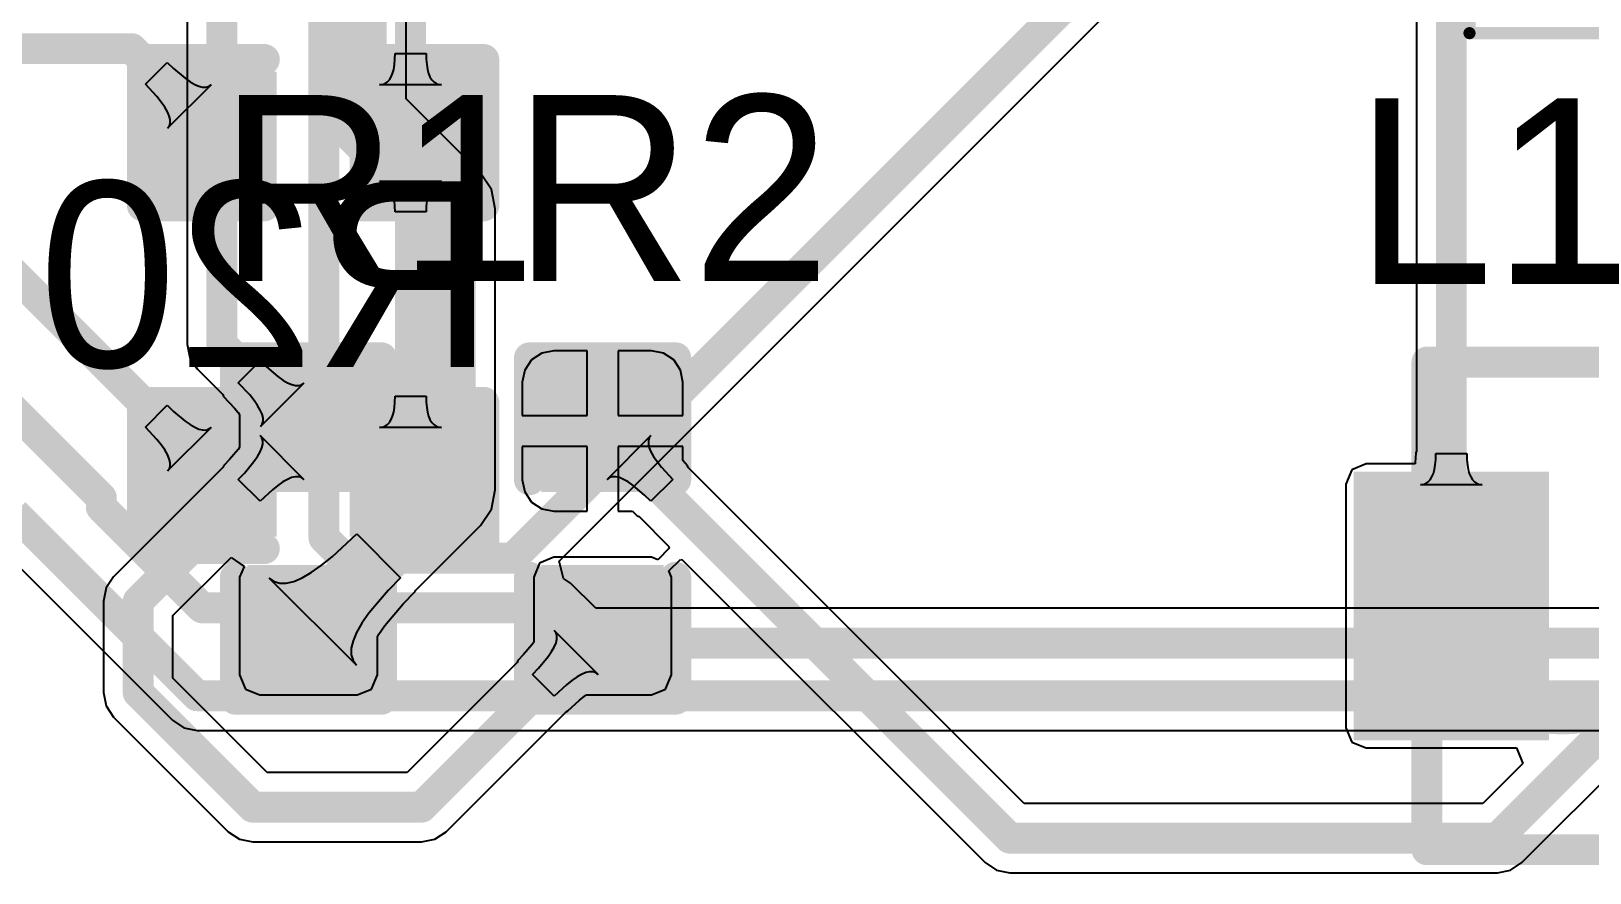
# Model space of a CAD drawing. Header units: millimetres. Extents: x 6.5 to 10.45, y 0.98 to 5.86.
# Drawn here: x 8.085 to 8.589, y 2.119 to 2.391 of the extents above; entities that cross this region are included whole.
import ezdxf

# ---------------------------------------------------------------- set-up
doc = ezdxf.new("R2010")
doc.units = ezdxf.units.MM
doc.header["$MEASUREMENT"] = 0
for name, color, linetype in [('BottomLayer', 5, 'Continuous'), ('BottomOverlay', 54, 'Continuous'), ('BottomPaste', 16, 'Continuous'), ('BottomSolder', 6, 'Continuous'), ('Mechanical13', 56, 'Continuous'), ('Mechanical15', 56, 'Continuous'), ('MultiLayer', 9, 'Continuous'), ('PadHoleLayer', 156, 'Continuous'), ('TopLayer', 1, 'Continuous'), ('TopOverlay', 2, 'Continuous'), ('TopPaste', 8, 'Continuous'), ('TopSolder', 216, 'Continuous')]:
    doc.layers.add(name, color=color, linetype=linetype)

# ---------------------------------------------------------------- blocks, each defined once
blk = doc.blocks.new('______0420_38')
at = {"layer": 'TopLayer'}
for points in [[(0.03937, 0.09843), (-0.03937, 0.09843), (0.03937, 0.04331), (-0.03937, 0.04331)], [(0.03937, -0.04331), (-0.03937, -0.04331), (0.03937, -0.09842), (-0.03937, -0.09842)]]:
    blk.add_solid(points, dxfattribs=at)
at = {"layer": 'TopOverlay', "const_width": 0.01}
for points in [[(-0.07874, 0.07874), (0.07874, 0.07874)], [(-0.07874, 0.07874), (-0.07874, -0.07874)], [(0.07874, 0.07874), (0.07874, -0.07874)], [(-0.07874, -0.07874), (0.07874, -0.07874)]]:
    blk.add_lwpolyline(points, dxfattribs=at)
at = {"layer": 'TopOverlay', "const_width": 0.005}
for points in [[(-0.08124, 0.07874, 1), (-0.07624, 0.07874, 1)], [(-0.08124, 0.07874, 1), (-0.07624, 0.07874, 1)], [(0.07624, 0.07874, 1), (0.08124, 0.07874, 1)], [(0.07624, 0.07874, 1), (0.08124, 0.07874, 1)], [(-0.0036, 0.07039, 1), (0.0014, 0.07039, 1)], [(-0.0036, -0.00047, 1), (0.0014, -0.00047, 1)], [(-0.00357, -0.00047, 1), (0.00143, -0.00047, 1)], [(-0.00364, -0.07134, 1), (0.00136, -0.07134, 1)], [(-0.08124, -0.07874, 1), (-0.07624, -0.07874, 1)], [(-0.08124, -0.07874, 1), (-0.07624, -0.07874, 1)], [(0.07624, -0.07874, 1), (0.08124, -0.07874, 1)], [(0.07624, -0.07874, 1), (0.08124, -0.07874, 1)]]:
    blk.add_lwpolyline(points, format="xyb", close=True, dxfattribs=at)
at = {"layer": 'TopOverlay', "const_width": 0.01}
for points in [[(-0.0011, -0.00047, -1), (-0.0011, 0.07039)], [(-0.00114, -0.07134, -1.006127), (-0.00107, -0.00047)]]:
    blk.add_lwpolyline(points, format="xyb", dxfattribs=at)
at = {"layer": 'TopPaste'}
for points in [[(0.03937, 0.09843), (-0.03937, 0.09843), (0.03937, 0.04331), (-0.03937, 0.04331)], [(0.03937, -0.04331), (-0.03937, -0.04331), (0.03937, -0.09842), (-0.03937, -0.09842)]]:
    blk.add_solid(points, dxfattribs=at)
at = {"layer": 'TopSolder'}
for points in [[(0.04337, 0.10243), (-0.04337, 0.10243), (0.04337, 0.03931), (-0.04337, 0.03931)], [(0.04337, -0.03931), (-0.04337, -0.03931), (0.04337, -0.10242), (-0.04337, -0.10242)]]:
    blk.add_solid(points, dxfattribs=at)
blk = doc.blocks.new('___R0603_44')
at = {"layer": 'TopLayer'}
for points in [[(-0.04724, -0.01575), (-0.01575, -0.01575), (-0.04724, 0.01575), (-0.01575, 0.01575)], [(0.01575, -0.01575), (0.04724, -0.01575), (0.01575, 0.01575), (0.04724, 0.01575)]]:
    blk.add_solid(points, dxfattribs=at)
at = {"layer": 'TopOverlay', "const_width": 0.01}
for points in [[(-0.05512, 0.02362), (-0.01575, 0.02362)], [(-0.05512, 0.02362), (-0.05512, -0.02362)], [(0.01575, 0.02362), (0.05512, 0.02362)], [(0.05512, 0.02362), (0.05512, -0.02362)], [(-0.05512, -0.02362), (-0.01575, -0.02362)], [(0.01575, -0.02362), (0.05512, -0.02362)]]:
    blk.add_lwpolyline(points, dxfattribs=at)
at = {"layer": 'TopOverlay', "const_width": 0.005}
for points in [[(-0.05762, 0.02362, 1), (-0.05262, 0.02362, 1)], [(-0.05762, 0.02362, 1), (-0.05262, 0.02362, 1)], [(-0.01825, 0.02362, 1), (-0.01325, 0.02362, 1)], [(0.01325, 0.02362, 1), (0.01825, 0.02362, 1)], [(0.05262, 0.02362, 1), (0.05762, 0.02362, 1)], [(0.05262, 0.02362, 1), (0.05762, 0.02362, 1)], [(-0.05762, -0.02362, 1), (-0.05262, -0.02362, 1)], [(-0.05762, -0.02362, 1), (-0.05262, -0.02362, 1)], [(-0.01825, -0.02362, 1), (-0.01325, -0.02362, 1)], [(0.01325, -0.02362, 1), (0.01825, -0.02362, 1)], [(0.05262, -0.02362, 1), (0.05762, -0.02362, 1)], [(0.05262, -0.02362, 1), (0.05762, -0.02362, 1)]]:
    blk.add_lwpolyline(points, format="xyb", close=True, dxfattribs=at)
at = {"layer": 'TopPaste'}
for points in [[(-0.04724, -0.01575), (-0.01575, -0.01575), (-0.04724, 0.01575), (-0.01575, 0.01575)], [(0.01575, -0.01575), (0.04724, -0.01575), (0.01575, 0.01575), (0.04724, 0.01575)]]:
    blk.add_solid(points, dxfattribs=at)
at = {"layer": 'TopSolder'}
for points in [[(-0.05124, -0.01975), (-0.01175, -0.01975), (-0.05124, 0.01975), (-0.01175, 0.01975)], [(0.01175, -0.01975), (0.05124, -0.01975), (0.01175, 0.01975), (0.05124, 0.01975)]]:
    blk.add_solid(points, dxfattribs=at)
blk = doc.blocks.new('___R0603_45')
at = {"layer": 'TopLayer'}
for points in [[(-0.04724, -0.01575), (-0.01575, -0.01575), (-0.04724, 0.01575), (-0.01575, 0.01575)], [(0.01575, -0.01575), (0.04724, -0.01575), (0.01575, 0.01575), (0.04724, 0.01575)]]:
    blk.add_solid(points, dxfattribs=at)
at = {"layer": 'TopOverlay', "const_width": 0.01}
for points in [[(-0.05512, 0.02362), (-0.01575, 0.02362)], [(-0.05512, 0.02362), (-0.05512, -0.02362)], [(0.01575, 0.02362), (0.05512, 0.02362)], [(0.05512, 0.02362), (0.05512, -0.02362)], [(-0.05512, -0.02362), (-0.01575, -0.02362)], [(0.01575, -0.02362), (0.05512, -0.02362)]]:
    blk.add_lwpolyline(points, dxfattribs=at)
at = {"layer": 'TopOverlay', "const_width": 0.005}
for points in [[(-0.05762, 0.02362, 1), (-0.05262, 0.02362, 1)], [(-0.05762, 0.02362, 1), (-0.05262, 0.02362, 1)], [(-0.01825, 0.02362, 1), (-0.01325, 0.02362, 1)], [(0.01325, 0.02362, 1), (0.01825, 0.02362, 1)], [(0.05262, 0.02362, 1), (0.05762, 0.02362, 1)], [(0.05262, 0.02362, 1), (0.05762, 0.02362, 1)], [(-0.05762, -0.02362, 1), (-0.05262, -0.02362, 1)], [(-0.05762, -0.02362, 1), (-0.05262, -0.02362, 1)], [(-0.01825, -0.02362, 1), (-0.01325, -0.02362, 1)], [(0.01325, -0.02362, 1), (0.01825, -0.02362, 1)], [(0.05262, -0.02362, 1), (0.05762, -0.02362, 1)], [(0.05262, -0.02362, 1), (0.05762, -0.02362, 1)]]:
    blk.add_lwpolyline(points, format="xyb", close=True, dxfattribs=at)
at = {"layer": 'TopPaste'}
for points in [[(-0.04724, -0.01575), (-0.01575, -0.01575), (-0.04724, 0.01575), (-0.01575, 0.01575)], [(0.01575, -0.01575), (0.04724, -0.01575), (0.01575, 0.01575), (0.04724, 0.01575)]]:
    blk.add_solid(points, dxfattribs=at)
at = {"layer": 'TopSolder'}
for points in [[(-0.05124, -0.01975), (-0.01175, -0.01975), (-0.05124, 0.01975), (-0.01175, 0.01975)], [(0.01175, -0.01975), (0.05124, -0.01975), (0.01175, 0.01975), (0.05124, 0.01975)]]:
    blk.add_solid(points, dxfattribs=at)
blk = doc.blocks.new('___R0603_B_60')
at = {"layer": 'BottomLayer'}
for points in [[(-0.04724, -0.01575), (-0.01575, -0.01575), (-0.04724, 0.01575), (-0.01575, 0.01575)], [(0.01575, -0.01575), (0.04724, -0.01575), (0.01575, 0.01575), (0.04724, 0.01575)]]:
    blk.add_solid(points, dxfattribs=at)
at = {"layer": 'BottomOverlay', "const_width": 0.01}
for points in [[(-0.01575, 0.02362), (-0.05512, 0.02362)], [(-0.05512, 0.02362), (-0.05512, -0.02362)], [(0.05512, 0.02362), (0.01575, 0.02362)], [(0.05512, 0.02362), (0.05512, -0.02362)], [(-0.01575, -0.02362), (-0.05512, -0.02362)], [(0.05512, -0.02362), (0.01575, -0.02362)]]:
    blk.add_lwpolyline(points, dxfattribs=at)
at = {"layer": 'BottomOverlay', "const_width": 0.005}
for points in [[(-0.05762, 0.02362, 1), (-0.05262, 0.02362, 1)], [(-0.05762, 0.02362, 1), (-0.05262, 0.02362, 1)], [(-0.01825, 0.02362, 1), (-0.01325, 0.02362, 1)], [(0.01325, 0.02362, 1), (0.01825, 0.02362, 1)], [(0.05262, 0.02362, 1), (0.05762, 0.02362, 1)], [(0.05262, 0.02362, 1), (0.05762, 0.02362, 1)], [(-0.05762, -0.02362, 1), (-0.05262, -0.02362, 1)], [(-0.05762, -0.02362, 1), (-0.05262, -0.02362, 1)], [(-0.01825, -0.02362, 1), (-0.01325, -0.02362, 1)], [(0.01325, -0.02362, 1), (0.01825, -0.02362, 1)], [(0.05262, -0.02362, 1), (0.05762, -0.02362, 1)], [(0.05262, -0.02362, 1), (0.05762, -0.02362, 1)]]:
    blk.add_lwpolyline(points, format="xyb", close=True, dxfattribs=at)
at = {"layer": 'BottomPaste'}
for points in [[(-0.04724, -0.01575), (-0.01575, -0.01575), (-0.04724, 0.01575), (-0.01575, 0.01575)], [(0.01575, -0.01575), (0.04724, -0.01575), (0.01575, 0.01575), (0.04724, 0.01575)]]:
    blk.add_solid(points, dxfattribs=at)
at = {"layer": 'BottomSolder'}
for points in [[(-0.05124, -0.01975), (-0.01175, -0.01975), (-0.05124, 0.01975), (-0.01175, 0.01975)], [(0.01175, -0.01975), (0.05124, -0.01975), (0.01175, 0.01975), (0.05124, 0.01975)]]:
    blk.add_solid(points, dxfattribs=at)
blk = doc.blocks.new('___R0603_B_61')
at = {"layer": 'BottomLayer'}
for points in [[(-0.04724, -0.01575), (-0.01575, -0.01575), (-0.04724, 0.01575), (-0.01575, 0.01575)], [(0.01575, -0.01575), (0.04724, -0.01575), (0.01575, 0.01575), (0.04724, 0.01575)]]:
    blk.add_solid(points, dxfattribs=at)
at = {"layer": 'BottomOverlay', "const_width": 0.01}
for points in [[(-0.01575, 0.02362), (-0.05512, 0.02362)], [(-0.05512, 0.02362), (-0.05512, -0.02362)], [(0.05512, 0.02362), (0.01575, 0.02362)], [(0.05512, 0.02362), (0.05512, -0.02362)], [(-0.01575, -0.02362), (-0.05512, -0.02362)], [(0.05512, -0.02362), (0.01575, -0.02362)]]:
    blk.add_lwpolyline(points, dxfattribs=at)
at = {"layer": 'BottomOverlay', "const_width": 0.005}
for points in [[(-0.05762, 0.02362, 1), (-0.05262, 0.02362, 1)], [(-0.05762, 0.02362, 1), (-0.05262, 0.02362, 1)], [(-0.01825, 0.02362, 1), (-0.01325, 0.02362, 1)], [(0.01325, 0.02362, 1), (0.01825, 0.02362, 1)], [(0.05262, 0.02362, 1), (0.05762, 0.02362, 1)], [(0.05262, 0.02362, 1), (0.05762, 0.02362, 1)], [(-0.05762, -0.02362, 1), (-0.05262, -0.02362, 1)], [(-0.05762, -0.02362, 1), (-0.05262, -0.02362, 1)], [(-0.01825, -0.02362, 1), (-0.01325, -0.02362, 1)], [(0.01325, -0.02362, 1), (0.01825, -0.02362, 1)], [(0.05262, -0.02362, 1), (0.05762, -0.02362, 1)], [(0.05262, -0.02362, 1), (0.05762, -0.02362, 1)]]:
    blk.add_lwpolyline(points, format="xyb", close=True, dxfattribs=at)
at = {"layer": 'BottomPaste'}
for points in [[(-0.04724, -0.01575), (-0.01575, -0.01575), (-0.04724, 0.01575), (-0.01575, 0.01575)], [(0.01575, -0.01575), (0.04724, -0.01575), (0.01575, 0.01575), (0.04724, 0.01575)]]:
    blk.add_solid(points, dxfattribs=at)
at = {"layer": 'BottomSolder'}
for points in [[(-0.05124, -0.01975), (-0.01175, -0.01975), (-0.05124, 0.01975), (-0.01175, 0.01975)], [(0.01175, -0.01975), (0.05124, -0.01975), (0.01175, 0.01975), (0.05124, 0.01975)]]:
    blk.add_solid(points, dxfattribs=at)
blk = doc.blocks.new('TPS63020_70')
at = {"layer": 'BottomLayer', "const_width": 0.00591}
for points in [[(-0.04795, 0.02, 1), (-0.04205, 0.02, 1)], [(-0.01795, 0.02, 1), (-0.01205, 0.02, 1)], [(0.01205, 0.02, 1), (0.01795, 0.02, 1)], [(0.04205, 0.02, 1), (0.04795, 0.02, 1)], [(-0.03295, 0, 1), (-0.02705, 0, 1)], [(-0.00295, 0, 1), (0.00295, 0, 1)], [(0.02705, 0, 1), (0.03295, 0, 1)], [(-0.04795, -0.02, 1), (-0.04205, -0.02, 1)], [(-0.01795, -0.02, 1), (-0.01205, -0.02, 1)], [(0.01205, -0.02, 1), (0.01795, -0.02, 1)], [(0.04205, -0.02, 1), (0.04795, -0.02, 1)]]:
    blk.add_lwpolyline(points, format="xyb", close=True, dxfattribs=at)
at = {"layer": 'BottomSolder', "const_width": 0.00991}
for points in [[(-0.04995, 0.02, 1), (-0.04005, 0.02, 1)], [(-0.01995, 0.02, 1), (-0.01005, 0.02, 1)], [(0.01005, 0.02, 1), (0.01995, 0.02, 1)], [(0.04005, 0.02, 1), (0.04995, 0.02, 1)], [(-0.03495, 0, 1), (-0.02505, 0, 1)], [(-0.00495, 0, 1), (0.00495, 0, 1)], [(0.02505, 0, 1), (0.03495, 0, 1)], [(-0.04995, -0.02, 1), (-0.04005, -0.02, 1)], [(-0.01995, -0.02, 1), (-0.01005, -0.02, 1)], [(0.01005, -0.02, 1), (0.01995, -0.02, 1)], [(0.04005, -0.02, 1), (0.04995, -0.02, 1)]]:
    blk.add_lwpolyline(points, format="xyb", close=True, dxfattribs=at)
at = {"layer": 'Mechanical13', "const_width": 0.00394}
for points in [[(0.085, 0.065), (-0.085, 0.065)], [(-0.085, -0.065), (-0.085, 0.065)], [(0.085, -0.065), (0.085, 0.065)], [(0.085, -0.065), (-0.085, -0.065)]]:
    blk.add_lwpolyline(points, dxfattribs=at)
at = {"layer": 'Mechanical13', "const_width": 0.00197}
for points in [[(-0.08598, 0.065, 1), (-0.08402, 0.065, 1)], [(-0.08598, 0.065, 1), (-0.08402, 0.065, 1)], [(0.08402, 0.065, 1), (0.08598, 0.065, 1)], [(0.08402, 0.065, 1), (0.08598, 0.065, 1)], [(-0.08598, -0.065, 1), (-0.08402, -0.065, 1)], [(-0.08598, -0.065, 1), (-0.08402, -0.065, 1)], [(0.08402, -0.065, 1), (0.08598, -0.065, 1)], [(0.08402, -0.065, 1), (0.08598, -0.065, 1)]]:
    blk.add_lwpolyline(points, format="xyb", close=True, dxfattribs=at)
at = {"layer": 'Mechanical15', "const_width": 0.00394}
for points in [[(-0.1, -0.08), (-0.1, 0.08)], [(0.1, 0.08), (-0.1, 0.08)], [(0.1, -0.08), (0.1, 0.08)], [(0.1, -0.08), (-0.1, -0.08)]]:
    blk.add_lwpolyline(points, dxfattribs=at)
at = {"layer": 'Mechanical15', "const_width": 0.00197}
for points in [[(-0.10098, 0.08, 1), (-0.09902, 0.08, 1)], [(-0.10098, 0.08, 1), (-0.09902, 0.08, 1)], [(0.09902, 0.08, 1), (0.10098, 0.08, 1)], [(0.09902, 0.08, 1), (0.10098, 0.08, 1)], [(-0.10098, -0.08, 1), (-0.09902, -0.08, 1)], [(-0.10098, -0.08, 1), (-0.09902, -0.08, 1)], [(0.09902, -0.08, 1), (0.10098, -0.08, 1)], [(0.09902, -0.08, 1), (0.10098, -0.08, 1)]]:
    blk.add_lwpolyline(points, format="xyb", close=True, dxfattribs=at)
at = {"layer": 'MultiLayer', "const_width": 0.00591}
for points in [[(-0.04795, 0.02, 1), (-0.04205, 0.02, 1)], [(-0.01795, 0.02, 1), (-0.01205, 0.02, 1)], [(0.01205, 0.02, 1), (0.01795, 0.02, 1)], [(0.04205, 0.02, 1), (0.04795, 0.02, 1)], [(-0.03295, 0, 1), (-0.02705, 0, 1)], [(-0.00295, 0, 1), (0.00295, 0, 1)], [(0.02705, 0, 1), (0.03295, 0, 1)], [(-0.04795, -0.02, 1), (-0.04205, -0.02, 1)], [(-0.01795, -0.02, 1), (-0.01205, -0.02, 1)], [(0.01205, -0.02, 1), (0.01795, -0.02, 1)], [(0.04205, -0.02, 1), (0.04795, -0.02, 1)]]:
    blk.add_lwpolyline(points, format="xyb", close=True, dxfattribs=at)
at = {"layer": 'PadHoleLayer', "const_width": 0.00591}
for points in [[(-0.04795, 0.02, 1), (-0.04205, 0.02, 1)], [(-0.01795, 0.02, 1), (-0.01205, 0.02, 1)], [(0.01205, 0.02, 1), (0.01795, 0.02, 1)], [(0.04205, 0.02, 1), (0.04795, 0.02, 1)], [(-0.03295, 0, 1), (-0.02705, 0, 1)], [(-0.00295, 0, 1), (0.00295, 0, 1)], [(0.02705, 0, 1), (0.03295, 0, 1)], [(-0.04795, -0.02, 1), (-0.04205, -0.02, 1)], [(-0.01795, -0.02, 1), (-0.01205, -0.02, 1)], [(0.01205, -0.02, 1), (0.01795, -0.02, 1)], [(0.04205, -0.02, 1), (0.04795, -0.02, 1)]]:
    blk.add_lwpolyline(points, format="xyb", close=True, dxfattribs=at)
at = {"layer": 'TopLayer', "const_width": 0.01}
for points in [[(-0.06, 0.07), (-0.06, 0.05)], [(-0.04, 0.07), (-0.04, 0.05)], [(-0.02, 0.07), (-0.02, 0.05)], [(0, 0.07), (0, 0.05)], [(0.02, 0.07), (0.02, 0.05)], [(0.04, 0.07), (0.04, 0.05)], [(0.06, 0.07), (0.06, 0.05)], [(-0.06, -0.05), (-0.06, -0.07)], [(-0.04, -0.05), (-0.04, -0.07)], [(-0.02, -0.05), (-0.02, -0.07)], [(0, -0.05), (0, -0.07)], [(0.02, -0.05), (0.02, -0.07)], [(0.04, -0.05), (0.04, -0.07)], [(0.06, -0.05), (0.06, -0.07)]]:
    blk.add_lwpolyline(points, dxfattribs=at)
at = {"layer": 'TopLayer'}
for points, const_width in [([(-0.0625, 0.07, 1), (-0.0575, 0.07, 1)], 0.005), ([(-0.0425, 0.07, 1), (-0.0375, 0.07, 1)], 0.005), ([(-0.0225, 0.07, 1), (-0.0175, 0.07, 1)], 0.005), ([(-0.0025, 0.07, 1), (0.0025, 0.07, 1)], 0.005), ([(0.0175, 0.07, 1), (0.0225, 0.07, 1)], 0.005), ([(0.0375, 0.07, 1), (0.0425, 0.07, 1)], 0.005), ([(0.0575, 0.07, 1), (0.0625, 0.07, 1)], 0.005), ([(-0.0625, 0.05, 1), (-0.0575, 0.05, 1)], 0.005), ([(-0.0425, 0.05, 1), (-0.0375, 0.05, 1)], 0.005), ([(-0.0225, 0.05, 1), (-0.0175, 0.05, 1)], 0.005), ([(-0.0025, 0.05, 1), (0.0025, 0.05, 1)], 0.005), ([(0.0175, 0.05, 1), (0.0225, 0.05, 1)], 0.005), ([(0.0375, 0.05, 1), (0.0425, 0.05, 1)], 0.005), ([(0.0575, 0.05, 1), (0.0625, 0.05, 1)], 0.005), ([(-0.04795, 0.02, 1), (-0.04205, 0.02, 1)], 0.00591), ([(-0.01795, 0.02, 1), (-0.01205, 0.02, 1)], 0.00591), ([(0.01205, 0.02, 1), (0.01795, 0.02, 1)], 0.00591), ([(0.04205, 0.02, 1), (0.04795, 0.02, 1)], 0.00591), ([(-0.03295, 0, 1), (-0.02705, 0, 1)], 0.00591), ([(-0.00295, 0, 1), (0.00295, 0, 1)], 0.00591), ([(0.02705, 0, 1), (0.03295, 0, 1)], 0.00591), ([(-0.04795, -0.02, 1), (-0.04205, -0.02, 1)], 0.00591), ([(-0.01795, -0.02, 1), (-0.01205, -0.02, 1)], 0.00591), ([(0.01205, -0.02, 1), (0.01795, -0.02, 1)], 0.00591), ([(0.04205, -0.02, 1), (0.04795, -0.02, 1)], 0.00591), ([(-0.0625, -0.05, 1), (-0.0575, -0.05, 1)], 0.005), ([(-0.0425, -0.05, 1), (-0.0375, -0.05, 1)], 0.005), ([(-0.0225, -0.05, 1), (-0.0175, -0.05, 1)], 0.005), ([(-0.0025, -0.05, 1), (0.0025, -0.05, 1)], 0.005), ([(0.0175, -0.05, 1), (0.0225, -0.05, 1)], 0.005), ([(0.0375, -0.05, 1), (0.0425, -0.05, 1)], 0.005), ([(0.0575, -0.05, 1), (0.0625, -0.05, 1)], 0.005), ([(-0.0625, -0.07, 1), (-0.0575, -0.07, 1)], 0.005), ([(-0.0425, -0.07, 1), (-0.0375, -0.07, 1)], 0.005), ([(-0.0225, -0.07, 1), (-0.0175, -0.07, 1)], 0.005), ([(-0.0025, -0.07, 1), (0.0025, -0.07, 1)], 0.005), ([(0.0175, -0.07, 1), (0.0225, -0.07, 1)], 0.005), ([(0.0375, -0.07, 1), (0.0425, -0.07, 1)], 0.005), ([(0.0575, -0.07, 1), (0.0625, -0.07, 1)], 0.005)]:
    blk.add_lwpolyline(points, format="xyb", close=True, dxfattribs=dict(at, const_width=const_width))
for points in [[(-0.095, 0.02323), (-0.045, 0.02323), (-0.095, 0.0311), (-0.045, 0.0311)], [(-0.0575, -0.0311), (0.0575, -0.0311), (-0.0575, 0.0311), (0.0575, 0.0311)], [(0.045, 0.02323), (0.095, 0.02323), (0.045, 0.0311), (0.095, 0.0311)], [(-0.095, 0.00512), (-0.045, 0.00512), (-0.095, 0.01299), (-0.045, 0.01299)], [(0.045, 0.00512), (0.095, 0.00512), (0.045, 0.01299), (0.095, 0.01299)], [(-0.095, -0.01299), (-0.045, -0.01299), (-0.095, -0.00512), (-0.045, -0.00512)], [(0.045, -0.01299), (0.095, -0.01299), (0.045, -0.00512), (0.095, -0.00512)], [(-0.095, -0.0311), (-0.045, -0.0311), (-0.095, -0.02323), (-0.045, -0.02323)], [(0.045, -0.0311), (0.095, -0.0311), (0.045, -0.02323), (0.095, -0.02323)]]:
    blk.add_solid(points, dxfattribs=at)
at = {"layer": 'TopOverlay'}
for points, const_width in [([(-0.095, -0.07, 1), (-0.105, -0.07, 1)], 0.015), ([(-0.10875, -0.07, 1), (-0.10125, -0.07, 1)], 0.0075), ([(-0.09875, -0.07, 1), (-0.09125, -0.07, 1)], 0.0075)]:
    blk.add_lwpolyline(points, format="xyb", close=True, dxfattribs=dict(at, const_width=const_width))
at = {"layer": 'TopPaste', "const_width": 0.01}
for points in [[(-0.06, 0.07), (-0.06, 0.05)], [(-0.04, 0.07), (-0.04, 0.05)], [(-0.02, 0.07), (-0.02, 0.05)], [(0, 0.07), (0, 0.05)], [(0.02, 0.07), (0.02, 0.05)], [(0.04, 0.07), (0.04, 0.05)], [(0.06, 0.07), (0.06, 0.05)], [(-0.06, -0.05), (-0.06, -0.07)], [(-0.04, -0.05), (-0.04, -0.07)], [(-0.02, -0.05), (-0.02, -0.07)], [(0, -0.05), (0, -0.07)], [(0.02, -0.05), (0.02, -0.07)], [(0.04, -0.05), (0.04, -0.07)], [(0.06, -0.05), (0.06, -0.07)]]:
    blk.add_lwpolyline(points, dxfattribs=at)
at = {"layer": 'TopPaste', "const_width": 0.005}
for points in [[(-0.0625, 0.07, 1), (-0.0575, 0.07, 1)], [(-0.0425, 0.07, 1), (-0.0375, 0.07, 1)], [(-0.0225, 0.07, 1), (-0.0175, 0.07, 1)], [(-0.0025, 0.07, 1), (0.0025, 0.07, 1)], [(0.0175, 0.07, 1), (0.0225, 0.07, 1)], [(0.0375, 0.07, 1), (0.0425, 0.07, 1)], [(0.0575, 0.07, 1), (0.0625, 0.07, 1)], [(-0.0625, 0.05, 1), (-0.0575, 0.05, 1)], [(-0.0425, 0.05, 1), (-0.0375, 0.05, 1)], [(-0.0225, 0.05, 1), (-0.0175, 0.05, 1)], [(-0.0025, 0.05, 1), (0.0025, 0.05, 1)], [(0.0175, 0.05, 1), (0.0225, 0.05, 1)], [(0.0375, 0.05, 1), (0.0425, 0.05, 1)], [(0.0575, 0.05, 1), (0.0625, 0.05, 1)], [(-0.0625, -0.05, 1), (-0.0575, -0.05, 1)], [(-0.0425, -0.05, 1), (-0.0375, -0.05, 1)], [(-0.0225, -0.05, 1), (-0.0175, -0.05, 1)], [(-0.0025, -0.05, 1), (0.0025, -0.05, 1)], [(0.0175, -0.05, 1), (0.0225, -0.05, 1)], [(0.0375, -0.05, 1), (0.0425, -0.05, 1)], [(0.0575, -0.05, 1), (0.0625, -0.05, 1)], [(-0.0625, -0.07, 1), (-0.0575, -0.07, 1)], [(-0.0425, -0.07, 1), (-0.0375, -0.07, 1)], [(-0.0225, -0.07, 1), (-0.0175, -0.07, 1)], [(-0.0025, -0.07, 1), (0.0025, -0.07, 1)], [(0.0175, -0.07, 1), (0.0225, -0.07, 1)], [(0.0375, -0.07, 1), (0.0425, -0.07, 1)], [(0.0575, -0.07, 1), (0.0625, -0.07, 1)]]:
    blk.add_lwpolyline(points, format="xyb", close=True, dxfattribs=at)
at = {"layer": 'TopPaste'}
for points in [[(-0.095, 0.02323), (-0.045, 0.02323), (-0.095, 0.0311), (-0.045, 0.0311)], [(-0.0575, -0.0311), (0.0575, -0.0311), (-0.0575, 0.0311), (0.0575, 0.0311)], [(0.045, 0.02323), (0.095, 0.02323), (0.045, 0.0311), (0.095, 0.0311)], [(-0.095, 0.00512), (-0.045, 0.00512), (-0.095, 0.01299), (-0.045, 0.01299)], [(0.045, 0.00512), (0.095, 0.00512), (0.045, 0.01299), (0.095, 0.01299)], [(-0.095, -0.01299), (-0.045, -0.01299), (-0.095, -0.00512), (-0.045, -0.00512)], [(0.045, -0.01299), (0.095, -0.01299), (0.045, -0.00512), (0.095, -0.00512)], [(-0.095, -0.0311), (-0.045, -0.0311), (-0.095, -0.02323), (-0.045, -0.02323)], [(0.045, -0.0311), (0.095, -0.0311), (0.045, -0.02323), (0.095, -0.02323)]]:
    blk.add_solid(points, dxfattribs=at)
at = {"layer": 'TopSolder', "const_width": 0.018}
for points in [[(-0.06, 0.07), (-0.06, 0.05)], [(-0.04, 0.07), (-0.04, 0.05)], [(-0.02, 0.07), (-0.02, 0.05)], [(0, 0.07), (0, 0.05)], [(0.02, 0.07), (0.02, 0.05)], [(0.04, 0.07), (0.04, 0.05)], [(0.06, 0.07), (0.06, 0.05)], [(-0.06, -0.05), (-0.06, -0.07)], [(-0.04, -0.05), (-0.04, -0.07)], [(-0.02, -0.05), (-0.02, -0.07)], [(0, -0.05), (0, -0.07)], [(0.02, -0.05), (0.02, -0.07)], [(0.04, -0.05), (0.04, -0.07)], [(0.06, -0.05), (0.06, -0.07)]]:
    blk.add_lwpolyline(points, dxfattribs=at)
at = {"layer": 'TopSolder'}
for points, const_width in [([(-0.0645, 0.07, 1), (-0.0555, 0.07, 1)], 0.009), ([(-0.0445, 0.07, 1), (-0.0355, 0.07, 1)], 0.009), ([(-0.0245, 0.07, 1), (-0.0155, 0.07, 1)], 0.009), ([(-0.0045, 0.07, 1), (0.0045, 0.07, 1)], 0.009), ([(0.0155, 0.07, 1), (0.0245, 0.07, 1)], 0.009), ([(0.0355, 0.07, 1), (0.0445, 0.07, 1)], 0.009), ([(0.0555, 0.07, 1), (0.0645, 0.07, 1)], 0.009), ([(-0.0645, 0.05, 1), (-0.0555, 0.05, 1)], 0.009), ([(-0.0445, 0.05, 1), (-0.0355, 0.05, 1)], 0.009), ([(-0.0245, 0.05, 1), (-0.0155, 0.05, 1)], 0.009), ([(-0.0045, 0.05, 1), (0.0045, 0.05, 1)], 0.009), ([(0.0155, 0.05, 1), (0.0245, 0.05, 1)], 0.009), ([(0.0355, 0.05, 1), (0.0445, 0.05, 1)], 0.009), ([(0.0555, 0.05, 1), (0.0645, 0.05, 1)], 0.009), ([(-0.04995, 0.02, 1), (-0.04005, 0.02, 1)], 0.00991), ([(-0.01995, 0.02, 1), (-0.01005, 0.02, 1)], 0.00991), ([(0.01005, 0.02, 1), (0.01995, 0.02, 1)], 0.00991), ([(0.04005, 0.02, 1), (0.04995, 0.02, 1)], 0.00991), ([(-0.03495, 0, 1), (-0.02505, 0, 1)], 0.00991), ([(-0.00495, 0, 1), (0.00495, 0, 1)], 0.00991), ([(0.02505, 0, 1), (0.03495, 0, 1)], 0.00991), ([(-0.04995, -0.02, 1), (-0.04005, -0.02, 1)], 0.00991), ([(-0.01995, -0.02, 1), (-0.01005, -0.02, 1)], 0.00991), ([(0.01005, -0.02, 1), (0.01995, -0.02, 1)], 0.00991), ([(0.04005, -0.02, 1), (0.04995, -0.02, 1)], 0.00991), ([(-0.0645, -0.05, 1), (-0.0555, -0.05, 1)], 0.009), ([(-0.0445, -0.05, 1), (-0.0355, -0.05, 1)], 0.009), ([(-0.0245, -0.05, 1), (-0.0155, -0.05, 1)], 0.009), ([(-0.0045, -0.05, 1), (0.0045, -0.05, 1)], 0.009), ([(0.0155, -0.05, 1), (0.0245, -0.05, 1)], 0.009), ([(0.0355, -0.05, 1), (0.0445, -0.05, 1)], 0.009), ([(0.0555, -0.05, 1), (0.0645, -0.05, 1)], 0.009), ([(-0.0645, -0.07, 1), (-0.0555, -0.07, 1)], 0.009), ([(-0.0445, -0.07, 1), (-0.0355, -0.07, 1)], 0.009), ([(-0.0245, -0.07, 1), (-0.0155, -0.07, 1)], 0.009), ([(-0.0045, -0.07, 1), (0.0045, -0.07, 1)], 0.009), ([(0.0155, -0.07, 1), (0.0245, -0.07, 1)], 0.009), ([(0.0355, -0.07, 1), (0.0445, -0.07, 1)], 0.009), ([(0.0555, -0.07, 1), (0.0645, -0.07, 1)], 0.009)]:
    blk.add_lwpolyline(points, format="xyb", close=True, dxfattribs=dict(at, const_width=const_width))
for points in [[(-0.099, 0.01923), (-0.041, 0.01923), (-0.099, 0.0351), (-0.041, 0.0351)], [(-0.0615, -0.0351), (0.0615, -0.0351), (-0.0615, 0.0351), (0.0615, 0.0351)], [(0.041, 0.01923), (0.099, 0.01923), (0.041, 0.0351), (0.099, 0.0351)], [(-0.099, 0.00112), (-0.041, 0.00112), (-0.099, 0.01699), (-0.041, 0.01699)], [(0.041, 0.00112), (0.099, 0.00112), (0.041, 0.01699), (0.099, 0.01699)], [(-0.099, -0.01699), (-0.041, -0.01699), (-0.099, -0.00112), (-0.041, -0.00112)], [(0.041, -0.01699), (0.099, -0.01699), (0.041, -0.00112), (0.099, -0.00112)], [(-0.099, -0.0351), (-0.041, -0.0351), (-0.099, -0.01923), (-0.041, -0.01923)], [(0.041, -0.0351), (0.099, -0.0351), (0.041, -0.01923), (0.099, -0.01923)]]:
    blk.add_solid(points, dxfattribs=at)

msp = doc.modelspace()

# ---------------------------------------------------------------- linework, layer by layer
at = {"layer": 'BottomLayer'}
for p, q in [((8.25595, 2.21949), (8.45593, 2.41947)), ((8.20279, 2.37983), (8.20294, 2.38155)), ((8.20294, 2.38155), (8.20299, 2.38348)), ((8.20299, 2.38348), (8.21299, 2.38348)), ((8.21299, 2.38348), (8.21304, 2.38155)), ((8.21304, 2.38155), (8.21319, 2.37983)), ((8.12231, 2.37348), (8.12938, 2.38055)), ((8.12938, 2.38055), (8.13144, 2.37856)), ((8.13144, 2.37856), (8.13513, 2.37542)), ((8.20174, 2.37589), (8.20219, 2.377)), ((8.20219, 2.377), (8.20254, 2.37831)), ((8.20254, 2.37831), (8.20279, 2.37983)), ((8.21319, 2.37983), (8.21344, 2.37831)), ((8.21344, 2.37831), (8.21379, 2.377)), ((8.21379, 2.377), (8.21424, 2.37589)), ((8.12601, 2.3695), (8.12231, 2.37348)), ((8.14352, 2.37336), (8.1295, 2.35933)), ((8.13513, 2.37542), (8.13676, 2.37428)), ((8.13676, 2.37428), (8.13825, 2.37342)), ((8.13825, 2.37342), (8.13959, 2.37284)), ((8.13959, 2.37284), (8.14079, 2.37254)), ((8.14079, 2.37254), (8.14185, 2.37253)), ((8.14185, 2.37253), (8.14276, 2.3728)), ((8.14276, 2.3728), (8.14352, 2.37336)), ((8.19799, 2.37336), (8.19894, 2.37346)), ((8.21799, 2.37336), (8.19799, 2.37336)), ((8.19894, 2.37346), (8.19979, 2.37376)), ((8.19979, 2.37376), (8.20054, 2.37427)), ((8.20054, 2.37427), (8.20119, 2.37498)), ((8.20119, 2.37498), (8.20174, 2.37589)), ((8.21424, 2.37589), (8.21479, 2.37498)), ((8.21479, 2.37498), (8.21544, 2.37427)), ((8.21544, 2.37427), (8.21619, 2.37376)), ((8.21619, 2.37376), (8.21704, 2.37346)), ((8.21704, 2.37346), (8.21799, 2.37336)), ((8.12744, 2.36772), (8.12601, 2.3695)), ((8.12858, 2.36609), (8.12744, 2.36772)), ((8.12944, 2.36461), (8.12858, 2.36609)), ((8.13002, 2.36327), (8.12944, 2.36461)), ((8.13031, 2.36207), (8.13002, 2.36327)), ((8.13033, 2.36101), (8.13031, 2.36207)), ((8.1295, 2.35933), (8.13006, 2.3601)), ((8.13006, 2.3601), (8.13033, 2.36101)), ((8.19894, 2.34214), (8.19799, 2.34224)), ((8.19799, 2.34224), (8.21799, 2.34224)), ((8.19979, 2.34184), (8.19894, 2.34214)), ((8.20054, 2.34134), (8.19979, 2.34184)), ((8.20119, 2.34064), (8.20054, 2.34134)), ((8.21544, 2.34134), (8.21479, 2.34064)), ((8.21619, 2.34184), (8.21544, 2.34134)), ((8.21704, 2.34214), (8.21619, 2.34184)), ((8.21799, 2.34224), (8.21704, 2.34214)), ((8.20174, 2.33974), (8.20119, 2.34064)), ((8.20219, 2.33864), (8.20174, 2.33974)), ((8.20254, 2.33734), (8.20219, 2.33864)), ((8.20279, 2.33584), (8.20254, 2.33734)), ((8.21344, 2.33734), (8.21319, 2.33584)), ((8.21379, 2.33864), (8.21344, 2.33734)), ((8.21424, 2.33974), (8.21379, 2.33864)), ((8.21479, 2.34064), (8.21424, 2.33974)), ((8.20294, 2.33414), (8.20279, 2.33584)), ((8.20299, 2.33224), (8.20294, 2.33414)), ((8.21299, 2.33224), (8.20299, 2.33224)), ((8.21304, 2.33414), (8.21299, 2.33224)), ((8.21319, 2.33584), (8.21304, 2.33414)), ((8.20279, 2.26912), (8.20294, 2.27084)), ((8.20294, 2.27084), (8.20299, 2.27276)), ((8.20299, 2.27276), (8.21299, 2.27276)), ((8.21299, 2.27276), (8.21304, 2.27084)), ((8.21304, 2.27084), (8.21319, 2.26912)), ((8.12231, 2.26276), (8.12938, 2.26983)), ((8.12938, 2.26983), (8.13144, 2.26784)), ((8.13144, 2.26784), (8.13513, 2.26471)), ((8.20174, 2.26517), (8.20219, 2.26629)), ((8.20219, 2.26629), (8.20254, 2.2676)), ((8.20254, 2.2676), (8.20279, 2.26912)), ((8.21319, 2.26912), (8.21344, 2.2676)), ((8.21344, 2.2676), (8.21379, 2.26629)), ((8.21379, 2.26629), (8.21424, 2.26517)), ((8.12601, 2.25878), (8.12231, 2.26276)), ((8.14352, 2.26264), (8.1295, 2.24862)), ((8.13513, 2.26471), (8.13676, 2.26356)), ((8.13676, 2.26356), (8.13825, 2.2627)), ((8.13825, 2.2627), (8.13959, 2.26212)), ((8.13959, 2.26212), (8.14079, 2.26183)), ((8.14079, 2.26183), (8.14185, 2.26182)), ((8.14185, 2.26182), (8.14276, 2.26209)), ((8.14276, 2.26209), (8.14352, 2.26264)), ((8.19799, 2.26264), (8.19894, 2.26274)), ((8.21799, 2.26264), (8.19799, 2.26264)), ((8.19894, 2.26274), (8.19979, 2.26305)), ((8.19979, 2.26305), (8.20054, 2.26355)), ((8.20054, 2.26355), (8.20119, 2.26426)), ((8.20119, 2.26426), (8.20174, 2.26517)), ((8.21424, 2.26517), (8.21479, 2.26426)), ((8.21479, 2.26426), (8.21544, 2.26355)), ((8.21544, 2.26355), (8.21619, 2.26305)), ((8.21619, 2.26305), (8.21704, 2.26274)), ((8.21704, 2.26274), (8.21799, 2.26264)), ((8.12744, 2.25701), (8.12601, 2.25878)), ((8.12858, 2.25538), (8.12744, 2.25701)), ((8.12944, 2.25389), (8.12858, 2.25538)), ((8.13002, 2.25255), (8.12944, 2.25389)), ((8.13031, 2.25135), (8.13002, 2.25255)), ((8.13033, 2.2503), (8.13031, 2.25135)), ((8.1295, 2.24862), (8.13006, 2.24939)), ((8.13006, 2.24939), (8.13033, 2.2503)), ((8.0799, 2.21924), (8.13107, 2.16807)), ((8.25739, 2.21386), (8.25595, 2.21949)), ((8.25968, 2.21233), (8.25739, 2.21386)), ((8.2678, 2.20422), (8.25968, 2.21233)), ((8.63539, 2.20422), (8.2678, 2.20422)), ((8.13107, 2.16807), (8.13471, 2.16564)), ((8.13471, 2.16564), (8.139, 2.16478)), ((8.139, 2.16478), (8.139, 2.16478)), ((8.139, 2.16478), (8.896, 2.16478))]:
    msp.add_line(p, q, dxfattribs=at)
at = {"layer": 'BottomLayer', "const_width": 0.01}
for points in [[(8.18, 2.227), (8.18, 2.496)], [(8.20799, 2.35786), (8.20799, 2.46857)], [(8.241, 2.2204), (8.448, 2.4274)], [(8.035, 2.385), (8.11786, 2.385)], [(8.11786, 2.385), (8.145, 2.35786)], [(8.20799, 2.24714), (8.20799, 2.35786)], [(8.07314, 2.319), (8.145, 2.24714)], [(8.063, 2.285), (8.10809, 2.23991)], [(8.10809, 2.23691), (8.10809, 2.23991)], [(8.10809, 2.23691), (8.1406, 2.2044)], [(8.08, 2.235), (8.139, 2.176)], [(8.18, 2.227), (8.1866, 2.2204)], [(8.1866, 2.2204), (8.241, 2.2204)], [(8.1406, 2.2044), (8.25175, 2.2044)], [(8.25175, 2.2044), (8.26315, 2.193)], [(8.26315, 2.193), (8.774, 2.193)], [(8.139, 2.176), (8.896, 2.176)]]:
    msp.add_lwpolyline(points, dxfattribs=at)
at = {"layer": 'BottomLayer', "const_width": 0.005}
for points in [[(8.11536, 2.385, 1), (8.12036, 2.385, 1)], [(8.11536, 2.385, 1), (8.12036, 2.385, 1)], [(8.1425, 2.35786, 1), (8.1475, 2.35786, 1)], [(8.20549, 2.35786, 1), (8.21049, 2.35786, 1)], [(8.20549, 2.35786, 1), (8.21049, 2.35786, 1)], [(8.1425, 2.24714, 1), (8.1475, 2.24714, 1)], [(8.20549, 2.24714, 1), (8.21049, 2.24714, 1)], [(8.10559, 2.23991, 1), (8.11059, 2.23991, 1)], [(8.10559, 2.23991, 1), (8.11059, 2.23991, 1)], [(8.10559, 2.23691, 1), (8.11059, 2.23691, 1)], [(8.10559, 2.23691, 1), (8.11059, 2.23691, 1)], [(8.1775, 2.227, 1), (8.1825, 2.227, 1)], [(8.1775, 2.227, 1), (8.1825, 2.227, 1)], [(8.1841, 2.2204, 1), (8.1891, 2.2204, 1)], [(8.1841, 2.2204, 1), (8.1891, 2.2204, 1)], [(8.2385, 2.2204, 1), (8.2435, 2.2204, 1)], [(8.2385, 2.2204, 1), (8.2435, 2.2204, 1)], [(8.1381, 2.2044, 1), (8.1431, 2.2044, 1)], [(8.1381, 2.2044, 1), (8.1431, 2.2044, 1)], [(8.24925, 2.2044, 1), (8.25425, 2.2044, 1)], [(8.24925, 2.2044, 1), (8.25425, 2.2044, 1)], [(8.26065, 2.193, 1), (8.26565, 2.193, 1)], [(8.26065, 2.193, 1), (8.26565, 2.193, 1)], [(8.1365, 2.176, 1), (8.1415, 2.176, 1)], [(8.1365, 2.176, 1), (8.1415, 2.176, 1)]]:
    msp.add_lwpolyline(points, format="xyb", close=True, dxfattribs=at)
at = {"layer": 'TopLayer'}
for p, q in [((8.13578, 2.48), (8.13578, 2.2895)), ((8.53292, 2.43), (8.53292, 2.25503)), ((8.20656, 2.36876), (8.20656, 2.40057)), ((8.23054, 2.34479), (8.20656, 2.36876)), ((8.23407, 2.33949), (8.23054, 2.34479)), ((8.23531, 2.33325), (8.23407, 2.33949)), ((8.23531, 2.2425), (8.23531, 2.33325)), ((8.13578, 2.2895), (8.13578, 2.2895)), ((8.13578, 2.2895), (8.13664, 2.2852)), ((8.25035, 2.28666), (8.24704, 2.28445)), ((8.25425, 2.28744), (8.25035, 2.28666)), ((8.265, 2.28744), (8.25425, 2.28744)), ((8.265, 2.2665), (8.265, 2.28744)), ((8.28575, 2.28744), (8.275, 2.28744)), ((8.275, 2.28744), (8.275, 2.2665)), ((8.28965, 2.28666), (8.28575, 2.28744)), ((8.29296, 2.28445), (8.28965, 2.28666)), ((8.13664, 2.2852), (8.13907, 2.28157)), ((8.13907, 2.28157), (8.14733, 2.27331)), ((8.15231, 2.27711), (8.15938, 2.28419)), ((8.15938, 2.28419), (8.16144, 2.28219)), ((8.16144, 2.28219), (8.16513, 2.27906)), ((8.24483, 2.28115), (8.24406, 2.27724)), ((8.24704, 2.28445), (8.24483, 2.28115)), ((8.29517, 2.28115), (8.29296, 2.28445)), ((8.29594, 2.27724), (8.29517, 2.28115)), ((8.15601, 2.27314), (8.15231, 2.27711)), ((8.17352, 2.27699), (8.1595, 2.26297)), ((8.16513, 2.27906), (8.16676, 2.27791)), ((8.16676, 2.27791), (8.16825, 2.27705)), ((8.16825, 2.27705), (8.16959, 2.27648)), ((8.16959, 2.27648), (8.17079, 2.27618)), ((8.17079, 2.27618), (8.17185, 2.27617)), ((8.17185, 2.27617), (8.17276, 2.27644)), ((8.17276, 2.27644), (8.17352, 2.27699)), ((8.24406, 2.27724), (8.24406, 2.2665)), ((8.29594, 2.2665), (8.29594, 2.27724)), ((8.14733, 2.27331), (8.14756, 2.27269)), ((8.14756, 2.27269), (8.1511, 2.26888)), ((8.15744, 2.27136), (8.15601, 2.27314)), ((8.15858, 2.26973), (8.15744, 2.27136)), ((8.1511, 2.26888), (8.15224, 2.26746)), ((8.15224, 2.26746), (8.15276, 2.26672)), ((8.15276, 2.26672), (8.15276, 2.2563)), ((8.15944, 2.26825), (8.15858, 2.26973)), ((8.16002, 2.2669), (8.15944, 2.26825)), ((8.16031, 2.2657), (8.16002, 2.2669)), ((8.16033, 2.26465), (8.16031, 2.2657)), ((8.24406, 2.2665), (8.265, 2.2665)), ((8.275, 2.2665), (8.29594, 2.2665)), ((8.1595, 2.26297), (8.16006, 2.26374)), ((8.16006, 2.26374), (8.16033, 2.26465)), ((8.15225, 2.25557), (8.14947, 2.25229)), ((8.15276, 2.2563), (8.15225, 2.25557)), ((8.15995, 2.25924), (8.15938, 2.26002)), ((8.15938, 2.26002), (8.17352, 2.24588)), ((8.15938, 2.25472), (8.15995, 2.25606)), ((8.16023, 2.25832), (8.15995, 2.25924)), ((8.15995, 2.25606), (8.16023, 2.25726)), ((8.16023, 2.25726), (8.16023, 2.25832)), ((8.265, 2.2565), (8.24406, 2.2565)), ((8.24406, 2.2565), (8.24406, 2.24575)), ((8.265, 2.23555), (8.265, 2.2565)), ((8.27148, 2.24588), (8.28562, 2.26002)), ((8.29594, 2.2565), (8.275, 2.2565)), ((8.275, 2.2565), (8.275, 2.23555)), ((8.28505, 2.25924), (8.28477, 2.25832)), ((8.28477, 2.25832), (8.28477, 2.25726)), ((8.28477, 2.25726), (8.28505, 2.25606)), ((8.28562, 2.26002), (8.28505, 2.25924)), ((8.28505, 2.25606), (8.28562, 2.25472)), ((8.29594, 2.25192), (8.29594, 2.2565)), ((8.14764, 2.25039), (8.14738, 2.24974)), ((8.14947, 2.25229), (8.14764, 2.25039)), ((8.15429, 2.24793), (8.1574, 2.25161)), ((8.1574, 2.25161), (8.15853, 2.25323)), ((8.15853, 2.25323), (8.15938, 2.25472)), ((8.28562, 2.25472), (8.28647, 2.25323)), ((8.28647, 2.25323), (8.2876, 2.25161)), ((8.2876, 2.25161), (8.28901, 2.24984)), ((8.29745, 2.2503), (8.29594, 2.25192)), ((8.51657, 2.25086), (8.51198, 2.24896)), ((8.5324, 2.25086), (8.51657, 2.25086)), ((8.53249, 2.25141), (8.5324, 2.25086)), ((8.5326, 2.25269), (8.53249, 2.25141)), ((8.53264, 2.25441), (8.5326, 2.25269)), ((8.53292, 2.25503), (8.53264, 2.25441)), ((8.53868, 2.24908), (8.53893, 2.2506)), ((8.53893, 2.2506), (8.53908, 2.25232)), ((8.53908, 2.25232), (8.53913, 2.25424)), ((8.53913, 2.25424), (8.54913, 2.25424)), ((8.54913, 2.25424), (8.54918, 2.25232)), ((8.54918, 2.25232), (8.54933, 2.2506)), ((8.54933, 2.2506), (8.54958, 2.24908)), ((8.14738, 2.24974), (8.11207, 2.21443)), ((8.15231, 2.24588), (8.15429, 2.24793)), ((8.15938, 2.23881), (8.15231, 2.24588)), ((8.16822, 2.24588), (8.16674, 2.24503)), ((8.16956, 2.24644), (8.16822, 2.24588)), ((8.17077, 2.24673), (8.16956, 2.24644)), ((8.17183, 2.24673), (8.17077, 2.24673)), ((8.17275, 2.24644), (8.17183, 2.24673)), ((8.17352, 2.24588), (8.17275, 2.24644)), ((8.24406, 2.24575), (8.24483, 2.24185)), ((8.27225, 2.24644), (8.27148, 2.24588)), ((8.27317, 2.24673), (8.27225, 2.24644)), ((8.27423, 2.24673), (8.27317, 2.24673)), ((8.27544, 2.24644), (8.27423, 2.24673)), ((8.27678, 2.24588), (8.27544, 2.24644)), ((8.27826, 2.24503), (8.27678, 2.24588)), ((8.29269, 2.24588), (8.28562, 2.23881)), ((8.28901, 2.24984), (8.29269, 2.24588)), ((8.29768, 2.24968), (8.29745, 2.2503)), ((8.40614, 2.14122), (8.29768, 2.24968)), ((8.51198, 2.24896), (8.51008, 2.24437)), ((8.53668, 2.24503), (8.53733, 2.24574)), ((8.53733, 2.24574), (8.53788, 2.24665)), ((8.53788, 2.24665), (8.53833, 2.24776)), ((8.53833, 2.24776), (8.53868, 2.24908)), ((8.54958, 2.24908), (8.54993, 2.24776)), ((8.54993, 2.24776), (8.55038, 2.24665)), ((8.55038, 2.24665), (8.55093, 2.24574)), ((8.55093, 2.24574), (8.55158, 2.24503)), ((8.16334, 2.24248), (8.15938, 2.23881)), ((8.16511, 2.2439), (8.16334, 2.24248)), ((8.16674, 2.24503), (8.16511, 2.2439)), ((8.23407, 2.23626), (8.23531, 2.2425)), ((8.24483, 2.24185), (8.24704, 2.23854)), ((8.27989, 2.2439), (8.27826, 2.24503)), ((8.28357, 2.24079), (8.27989, 2.2439)), ((8.28562, 2.23881), (8.28357, 2.24079)), ((8.51008, 2.24437), (8.51008, 2.16563)), ((8.53413, 2.24412), (8.53508, 2.24422)), ((8.55413, 2.24412), (8.53413, 2.24412)), ((8.53508, 2.24422), (8.53593, 2.24452)), ((8.53593, 2.24452), (8.53668, 2.24503)), ((8.55158, 2.24503), (8.55233, 2.24452)), ((8.55233, 2.24452), (8.55318, 2.24422)), ((8.55318, 2.24422), (8.55413, 2.24412)), ((8.23054, 2.23097), (8.23407, 2.23626)), ((8.24704, 2.23854), (8.25035, 2.23633)), ((8.25035, 2.23633), (8.25425, 2.23555)), ((8.25425, 2.23555), (8.265, 2.23555)), ((8.275, 2.23555), (8.27964, 2.23555)), ((8.27964, 2.23555), (8.28111, 2.23413)), ((8.2096, 2.21003), (8.23054, 2.23097)), ((8.28111, 2.23413), (8.28176, 2.23388)), ((8.28176, 2.23388), (8.29141, 2.22422)), ((8.18268, 2.22089), (8.19062, 2.22826)), ((8.19062, 2.22826), (8.20476, 2.21412)), ((8.13122, 2.20185), (8.14998, 2.22062)), ((8.14998, 2.22062), (8.15422, 2.21778)), ((8.17914, 2.21805), (8.18268, 2.22089)), ((8.25425, 2.22075), (8.24966, 2.21884)), ((8.28575, 2.22075), (8.25425, 2.22075)), ((8.28783, 2.21988), (8.28575, 2.22075)), ((8.29147, 2.22362), (8.28783, 2.21988)), ((8.29141, 2.22422), (8.29147, 2.22362)), ((8.15422, 2.21778), (8.15276, 2.21425)), ((8.17291, 2.21406), (8.17588, 2.21577)), ((8.17588, 2.21577), (8.17914, 2.21805)), ((8.24966, 2.21884), (8.24776, 2.21425)), ((8.29138, 2.21634), (8.29512, 2.21998)), ((8.29224, 2.21425), (8.29138, 2.21634)), ((8.29512, 2.21998), (8.29572, 2.21992)), ((8.29572, 2.21992), (8.39357, 2.12207)), ((8.10964, 2.21079), (8.10878, 2.2065)), ((8.11207, 2.21443), (8.10964, 2.21079)), ((8.15276, 2.21425), (8.15276, 2.18276)), ((8.1905, 2.18584), (8.16233, 2.214)), ((8.16233, 2.214), (8.16388, 2.21288)), ((8.16388, 2.21288), (8.16571, 2.21233)), ((8.16571, 2.21233), (8.16782, 2.21234)), ((8.16782, 2.21234), (8.17022, 2.21292)), ((8.17022, 2.21292), (8.17291, 2.21406)), ((8.20476, 2.21412), (8.20079, 2.21001)), ((8.24776, 2.21425), (8.24776, 2.19331)), ((8.29224, 2.18276), (8.29224, 2.21425)), ((8.10878, 2.2065), (8.10878, 2.2065)), ((8.10878, 2.2065), (8.10878, 2.177)), ((8.20079, 2.21001), (8.19454, 2.20264)), ((8.19969, 2.19867), (8.20561, 2.20565)), ((8.20561, 2.20565), (8.20943, 2.20961)), ((8.20943, 2.20961), (8.2096, 2.21003)), ((8.13122, 2.18165), (8.13122, 2.20185)), ((8.19454, 2.20264), (8.19227, 2.19939)), ((8.19056, 2.19641), (8.18941, 2.19373)), ((8.19227, 2.19939), (8.19056, 2.19641)), ((8.19724, 2.19501), (8.19775, 2.1959)), ((8.19724, 2.18276), (8.19724, 2.19501)), ((8.19775, 2.1959), (8.19969, 2.19867)), ((8.25495, 2.19625), (8.25438, 2.19703)), ((8.25438, 2.19703), (8.26852, 2.18289)), ((8.25523, 2.19533), (8.25495, 2.19625)), ((8.25523, 2.19427), (8.25523, 2.19533)), ((8.18884, 2.19133), (8.18882, 2.18921)), ((8.18941, 2.19373), (8.18884, 2.19133)), ((8.24725, 2.19257), (8.24447, 2.18929)), ((8.24776, 2.19331), (8.24725, 2.19257)), ((8.2524, 2.18861), (8.25353, 2.19024)), ((8.25353, 2.19024), (8.25438, 2.19172)), ((8.25438, 2.19172), (8.25495, 2.19307)), ((8.25495, 2.19307), (8.25523, 2.19427)), ((8.18882, 2.18921), (8.18938, 2.18738)), ((8.18938, 2.18738), (8.1905, 2.18584)), ((8.24238, 2.18675), (8.20685, 2.15122)), ((8.24264, 2.1874), (8.24238, 2.18675)), ((8.24447, 2.18929), (8.24264, 2.1874)), ((8.24731, 2.18289), (8.24929, 2.18494)), ((8.24929, 2.18494), (8.2524, 2.18861)), ((8.16165, 2.15122), (8.13122, 2.18165)), ((8.15276, 2.18276), (8.15466, 2.17816)), ((8.19534, 2.17816), (8.19724, 2.18276)), ((8.25438, 2.17581), (8.24731, 2.18289)), ((8.26011, 2.18091), (8.25834, 2.17949)), ((8.26174, 2.18204), (8.26011, 2.18091)), ((8.26322, 2.18289), (8.26174, 2.18204)), ((8.26456, 2.18345), (8.26322, 2.18289)), ((8.26577, 2.18373), (8.26456, 2.18345)), ((8.26683, 2.18373), (8.26577, 2.18373)), ((8.26775, 2.18345), (8.26683, 2.18373)), ((8.26852, 2.18289), (8.26775, 2.18345)), ((8.29034, 2.17816), (8.29224, 2.18276)), ((8.10878, 2.177), (8.10878, 2.177)), ((8.10878, 2.177), (8.10964, 2.17271)), ((8.15466, 2.17816), (8.15925, 2.17626)), ((8.15925, 2.17626), (8.19075, 2.17626)), ((8.19075, 2.17626), (8.19534, 2.17816)), ((8.25834, 2.17949), (8.25438, 2.17581)), ((8.26258, 2.17457), (8.264, 2.1757)), ((8.264, 2.1757), (8.26481, 2.17626)), ((8.26481, 2.17626), (8.28575, 2.17626)), ((8.28575, 2.17626), (8.29034, 2.17816)), ((8.10964, 2.17271), (8.11207, 2.16907)), ((8.21943, 2.13207), (8.25818, 2.17083)), ((8.25818, 2.17083), (8.2588, 2.17106)), ((8.2588, 2.17106), (8.26258, 2.17457)), ((8.11207, 2.16907), (8.14907, 2.13207)), ((8.51008, 2.16563), (8.51198, 2.16104)), ((8.56693, 2.12207), (8.61076, 2.1659)), ((8.51198, 2.16104), (8.51657, 2.15914)), ((8.51657, 2.15914), (8.5652, 2.15914)), ((8.5652, 2.15914), (8.56727, 2.15414)), ((8.20685, 2.15122), (8.16165, 2.15122)), ((8.56727, 2.15414), (8.55435, 2.14122)), ((8.55435, 2.14122), (8.40614, 2.14122)), ((8.14907, 2.13207), (8.15271, 2.12964)), ((8.15271, 2.12964), (8.157, 2.12878)), ((8.2115, 2.12878), (8.21579, 2.12964)), ((8.21579, 2.12964), (8.21943, 2.13207)), ((8.157, 2.12878), (8.157, 2.12878)), ((8.157, 2.12878), (8.2115, 2.12878)), ((8.2115, 2.12878), (8.2115, 2.12878)), ((8.39357, 2.12207), (8.39357, 2.12207)), ((8.39357, 2.12207), (8.3972, 2.11964)), ((8.3972, 2.11964), (8.4015, 2.11878)), ((8.559, 2.11878), (8.56329, 2.11964)), ((8.56329, 2.11964), (8.56693, 2.12207)), ((8.4015, 2.11878), (8.559, 2.11878)), ((8.559, 2.11878), (8.559, 2.11878))]:
    msp.add_line(p, q, dxfattribs=at)
for points, const_width in [([(8.147, 2.2895), (8.147, 2.48)], 0.01), ([(8.19025, 2.362), (8.19025, 2.44857)], 0.02), ([(8.54413, 2.205), (8.54413, 2.43)], 0.01), ([(8.19025, 2.362), (8.219, 2.33325)], 0.02), ([(8.219, 2.2425), (8.219, 2.33325)], 0.02), ([(8.147, 2.2895), (8.175, 2.2615)], 0.01), ([(8.12, 2.2065), (8.175, 2.2615)], 0.01), ([(8.27, 2.2615), (8.4015, 2.13)], 0.01), ([(8.175, 2.1985), (8.219, 2.2425)], 0.02), ([(8.12, 2.177), (8.12, 2.2065)], 0.01), ([(8.2115, 2.14), (8.27, 2.1985)], 0.01), ([(8.12, 2.177), (8.157, 2.14)], 0.01), ([(8.559, 2.13), (8.60283, 2.17383)], 0.01), ([(8.157, 2.14), (8.2115, 2.14)], 0.01), ([(8.4015, 2.13), (8.559, 2.13)], 0.01)]:
    msp.add_lwpolyline(points, dxfattribs=dict(at, const_width=const_width))
for points, const_width in [([(8.18525, 2.362, 1), (8.19525, 2.362, 1)], 0.01), ([(8.18525, 2.362, 1), (8.19525, 2.362, 1)], 0.01), ([(8.214, 2.33325, 1), (8.224, 2.33325, 1)], 0.01), ([(8.214, 2.33325, 1), (8.224, 2.33325, 1)], 0.01), ([(8.1445, 2.2895, 1), (8.1495, 2.2895, 1)], 0.005), ([(8.1445, 2.2895, 1), (8.1495, 2.2895, 1)], 0.005), ([(8.1725, 2.2615, 1), (8.1775, 2.2615, 1)], 0.005), ([(8.1725, 2.2615, 1), (8.1775, 2.2615, 1)], 0.005), ([(8.2675, 2.2615, 1), (8.2725, 2.2615, 1)], 0.005), ([(8.214, 2.2425, 1), (8.224, 2.2425, 1)], 0.01), ([(8.214, 2.2425, 1), (8.224, 2.2425, 1)], 0.01), ([(8.1175, 2.2065, 1), (8.1225, 2.2065, 1)], 0.005), ([(8.1175, 2.2065, 1), (8.1225, 2.2065, 1)], 0.005), ([(8.17, 2.1985, 1), (8.18, 2.1985, 1)], 0.01), ([(8.54163, 2.205, 1), (8.54663, 2.205, 1)], 0.005), ([(8.2675, 2.1985, 1), (8.2725, 2.1985, 1)], 0.005), ([(8.1175, 2.177, 1), (8.1225, 2.177, 1)], 0.005), ([(8.1175, 2.177, 1), (8.1225, 2.177, 1)], 0.005), ([(8.1545, 2.14, 1), (8.1595, 2.14, 1)], 0.005), ([(8.1545, 2.14, 1), (8.1595, 2.14, 1)], 0.005), ([(8.209, 2.14, 1), (8.214, 2.14, 1)], 0.005), ([(8.209, 2.14, 1), (8.214, 2.14, 1)], 0.005), ([(8.399, 2.13, 1), (8.404, 2.13, 1)], 0.005), ([(8.399, 2.13, 1), (8.404, 2.13, 1)], 0.005), ([(8.5565, 2.13, 1), (8.5615, 2.13, 1)], 0.005), ([(8.5565, 2.13, 1), (8.5615, 2.13, 1)], 0.005)]:
    msp.add_lwpolyline(points, format="xyb", close=True, dxfattribs=dict(at, const_width=const_width))

# ---------------------------------------------------------------- block references
for name, p, rotation in [('TPS63020_70', (8.63, 2.49), 270), ('___R0603_B_60', (8.1765, 2.35786), 180), ('___R0603_44', (8.175, 2.23), 90), ('___R0603_45', (8.27, 2.23), 90), ('______0420_38', (8.615, 2.205), 90), ('___R0603_B_61', (8.1765, 2.24714), 180)]:
    msp.add_blockref(name, p, dxfattribs=dict(rotation=rotation))

# ---------------------------------------------------------------- texts
at = {"layer": 'BottomOverlay', "text_generation_flag": 2}
msp.add_text('R20', height=0.06, dxfattribs=at).set_placement((8.235, 2.28214))
at = {"layer": 'TopOverlay'}
for s, p in [('R1', (8.146, 2.31)), ('R2', (8.241, 2.31)), ('L1', (8.513, 2.309))]:
    msp.add_text(s, height=0.06, dxfattribs=at).set_placement(p)

doc.saveas('drawing.dxf')
